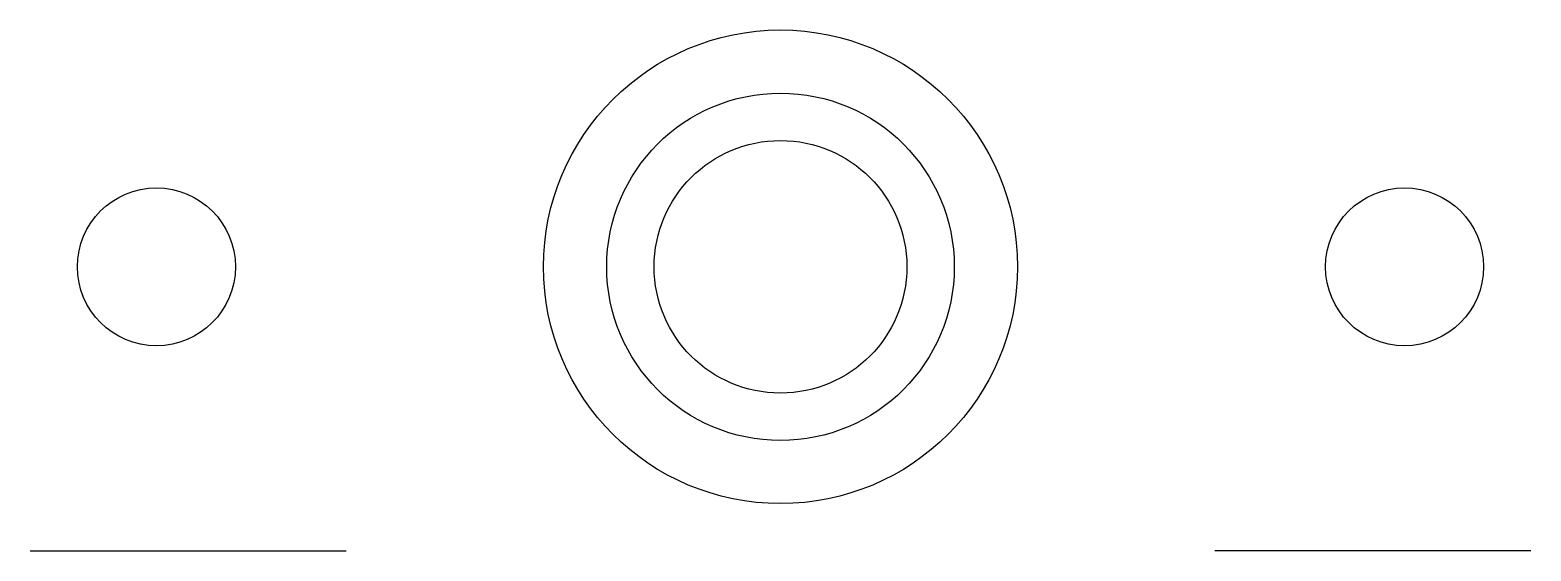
# Model space of a CAD drawing. Header units: millimetres. Extents: x 4692 to 4875, y 0 to 1868.
# Drawn here: x 4692.3 to 4787.3, y 1834.8 to 1867.8 of the extents above; entities outside this region: 1.
import ezdxf

# ---------------------------------------------------------------- set-up
doc = ezdxf.new("R2010")
doc.units = ezdxf.units.MM

msp = doc.modelspace()

# ---------------------------------------------------------------- linework, layer by layer
at = {"extrusion": (0, -1, 0)}
for p, q in [((4692.286, 1834.827, 30), (4712.286, 1834.827, 30)), ((4787.286, 1834.827, 30), (4767.286, 1834.827, 30))]:
    msp.add_line(p, q, dxfattribs=at)
msp.add_lwpolyline([(4875.347, 5.542), (4820.347, 5.542), (4820.347, 10.542), (4875.347, 10.542)], close=True, dxfattribs=at)
for centre, radius in [((4739.786, 1852.827), 15), ((4739.786, 1852.827, 13), 11), ((4739.786, 1852.827, 5), 8), ((4739.786, 1852.827, 5), 8), ((4700.286, 1852.827, 8), 5), ((4779.286, 1852.827, 8), 5)]:
    msp.add_circle(centre, radius)

doc.saveas('drawing.dxf')
